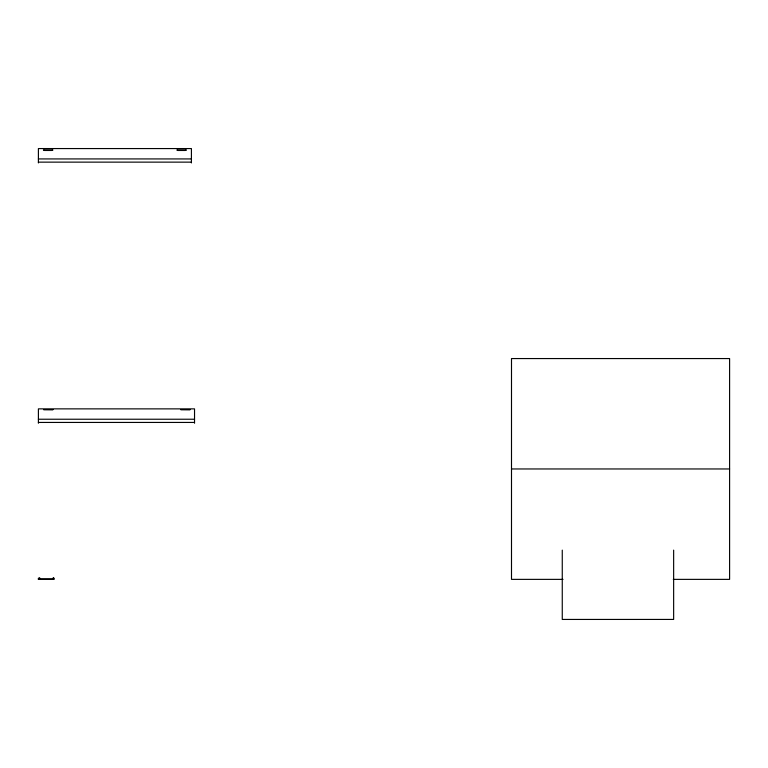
<?xml version="1.0" encoding="UTF-8"?>
<svg xmlns="http://www.w3.org/2000/svg" width="768" height="768" viewBox="0 0 768 768"><rect width="100%" height="100%" fill="white"/><g stroke="black" fill="none" stroke-linecap="round" stroke-linejoin="round"><path stroke-width="1.15" d="M39.725 578.045L39.034 578.467L39.725 577.978M53.434 578.045L52.771 578.467L53.434 577.978M38.4 158.928L191.414 158.928M38.4 162.134L191.414 162.134M38.4 419.232L194.534 419.232M38.4 422.438L194.534 422.438M511.498 468.96L729.6 468.96M38.4 578.966L54.01 578.966M38.4 579.293L54.01 579.302L54.01 578.083M563.021 579.37L511.498 579.37L511.498 358.56L729.6 358.56L729.6 579.37L673.277 579.37M673.642 550.128L673.642 619.43L562.262 619.44L562.262 550.128M194.534 423.235L194.534 408.874L38.4 408.864L38.4 423.235M191.414 162.922L191.414 148.57L38.4 148.56L38.4 162.922M38.4 578.083L38.4 579.322M52.762 150.029L51.802 150.442A1.555 0.48 0 0 1 51.206 150.47L44.957 150.47A1.555 0.48 0 0 1 44.362 150.442L43.411 149.971L52.762 150.019M186.182 150.029L185.222 150.442A1.555 0.48 0 0 1 184.627 150.47L178.378 150.47A1.555 0.48 0 0 1 177.782 150.442L176.832 149.971L186.182 150.019M43.622 409.603L52.973 409.642L43.622 409.603M180.758 409.603L190.109 409.642L180.758 409.603"/></g></svg>
